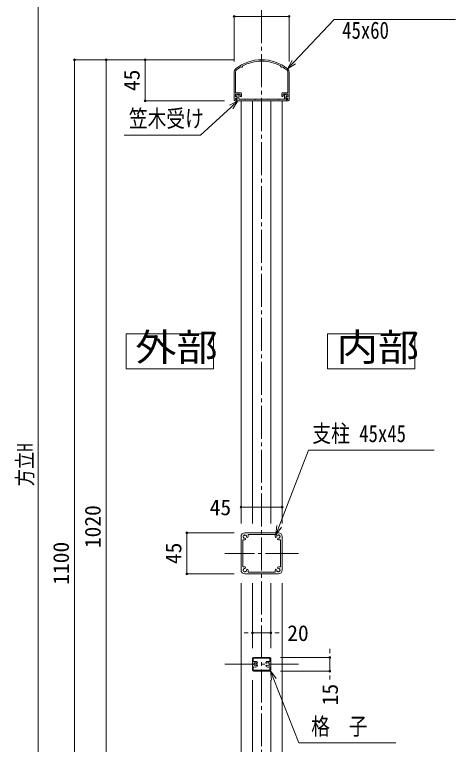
# Model space of a CAD drawing. Units: millimetres at full size. Extents: x -3425 to 3421, y -1129 to 1133.
# Drawn here: x 1279 to 1761, y -187 to 611 of the extents above; entities that cross this region are included whole.
import ezdxf
from ezdxf.enums import TextEntityAlignment as Align

# ---------------------------------------------------------------- set-up
doc = ezdxf.new("R2010")
doc.units = ezdxf.units.MM
doc.header["$LTSCALE"] = 4
doc.header["$PDMODE"] = 32
doc.header["$PDSIZE"] = 2
doc.linetypes.add('CHAIN2', pattern=[12, 9, -1, 1, -1])
for name, color, linetype, lineweight in [('0-0_0', 7, 'Continuous', 18), ('0-1_1手摺寸法', 3, 'Continuous', 9), ('0-4_3中心線', 2, 'CHAIN2', 18), ('0-5_41ｱﾙﾐ', 6, 'Continuous', 18), ('0-7_4アルミ', 6, 'Continuous', 18), ('1-0_P4-12', 7, 'Continuous', 18)]:
    doc.layers.add(name, color=color, linetype=linetype, lineweight=lineweight)
doc.styles.add('ＭＳ ゴシック', font='')
doc.styles.get('ＭＳ ゴシック').set_extended_font_data('MS Gothic')

msp = doc.modelspace()

# ---------------------------------------------------------------- linework, layer by layer
at = {"layer": '0-0_0'}
for p, q in [((1526.72, 516.277), (1526.72, 54.584)), ((1539.207, 516.293), (1539.207, 54.584)), ((1559.207, 516.293), (1559.207, 54.584)), ((1571.729, 516.277), (1571.73, 54.584)), ((1526.721, -10.416), (1526.722, -531.849)), ((1539.207, -10.416), (1539.207, -81.564)), ((1559.207, -10.416), (1559.207, -81.564)), ((1571.73, -10.416), (1571.73, -531.849)), ((1539.207, -116.564), (1539.207, -440.2)), ((1559.207, -116.564), (1559.207, -440.2))]:
    msp.add_line(p, q, dxfattribs=at)
for points in [[(1577.526, 551.253), (1584.373, 558.541), (1628.35, 605.35), (1760.827, 605.35)], [(1586.326, 556.707), (1577.526, 551.253), (1582.42, 560.376)], [(1523.376, 516.293), (1515.984, 509.558), (1482.351, 478.916), (1399.154, 478.916)], [(1517.788, 507.578), (1523.376, 516.293), (1514.179, 511.539)], [(1564.75, 42.399), (1568.362, 51.724), (1600.542, 134.816), (1737.64, 134.816)], [(1570.86, 50.756), (1564.75, 42.399), (1565.863, 52.692)], [(1560.075, -116.558), (1558.914, -106.271), (1565.063, -114.6)], [(1558.914, -106.271), (1562.569, -115.579), (1589.818, -184.972), (1695.852, -184.972)]]:
    msp.add_lwpolyline(points, dxfattribs=at)
at = {"layer": '0-1_1手摺寸法', "lineweight": 18}
for p, q in [((1305.329, 758.047), (1305.329, -520.306)), ((1519.192, 559.257), (1519.192, 608.696)), ((1579.192, 608.696), (1519.192, 608.696)), ((1523.792, 608.696), (1574.592, 608.696)), ((1579.192, 559.257), (1579.192, 608.696)), ((1518.407, 561.277), (1344.806, 561.277)), ((1344.806, -538.706), (1344.806, 561.277)), ((1518.407, 561.277), (1379.396, 561.277)), ((1379.396, -458.7), (1379.396, 561.277)), ((1518.407, 561.277), (1422.001, 561.277)), ((1422.001, 561.277), (1422.001, 516.293)), ((1344.806, 556.677), (1344.806, -534.106)), ((1379.396, 556.677), (1379.396, -454.1)), ((1422.001, 520.893), (1422.001, 556.677)), ((1508.692, 516.293), (1422.001, 516.293)), ((1526.707, 66.084), (1526.707, 72.67)), ((1526.707, 72.67), (1571.707, 72.67)), ((1567.107, 72.67), (1531.307, 72.67)), ((1571.707, 66.084), (1571.707, 72.67)), ((1519.407, 44.584), (1467.58, 44.584)), ((1467.58, -0.416), (1467.58, 44.584)), ((1467.58, 39.984), (1467.58, 4.184)), ((1519.407, -0.416), (1467.58, -0.416)), ((1534.607, -64.72), (1530.007, -64.72)), ((1539.207, -70.064), (1539.207, -64.72)), ((1559.207, -64.72), (1539.207, -64.72)), ((1539.207, -64.72), (1559.207, -64.72)), ((1559.207, -70.064), (1559.207, -64.72)), ((1563.807, -64.72), (1568.407, -64.72)), ((1623.572, -86.964), (1623.572, -82.364)), ((1569.707, -91.564), (1623.572, -91.564)), ((1623.572, -91.564), (1623.572, -106.564)), ((1623.572, -106.564), (1623.572, -91.564)), ((1569.707, -106.564), (1623.572, -106.564)), ((1623.572, -111.164), (1623.572, -115.764))]:
    msp.add_line(p, q, dxfattribs=at)
at = {"layer": '0-1_1手摺寸法'}
for p in [(1519.192, 608.696), (1579.192, 608.696), (1344.806, 561.277), (1379.396, 561.277), (1422.001, 561.277), (1422.001, 516.293), (1526.707, 72.67), (1571.707, 72.67), (1467.58, 44.584), (1467.58, -0.416), (1539.207, -64.72), (1559.207, -64.72), (1623.572, -91.564), (1623.572, -106.564)]:
    msp.add_point(p, dxfattribs=at)
at = {"layer": '0-4_3中心線'}
for p, q in [((1549.204, 615.322), (1549.212, -579.792)), ((1589.514, 22.084), (1508.9, 22.084)), ((1508.9, -99.064), (1589.514, -99.064))]:
    msp.add_line(p, q, dxfattribs=at)
at = {"layer": '0-5_41ｱﾙﾐ'}
for p, q in [((1526.707, 40.384), (1526.707, 3.784)), ((1567.507, 44.584), (1530.907, 44.584)), ((1534.407, 40.384), (1534.407, 42.584)), ((1564.007, 42.584), (1534.407, 42.584)), ((1564.007, 40.384), (1564.007, 42.584)), ((1571.707, 40.384), (1571.707, 3.784)), ((1528.707, 36.884), (1528.707, 7.284)), ((1528.707, 36.884), (1530.907, 36.884)), ((1569.707, 36.884), (1567.507, 36.884)), ((1569.707, 36.884), (1569.707, 7.284)), ((1528.707, 7.284), (1530.907, 7.284)), ((1534.407, 3.784), (1534.407, 1.584)), ((1564.007, 1.584), (1534.407, 1.584)), ((1564.007, 3.784), (1564.007, 1.584)), ((1569.707, 7.284), (1567.507, 7.284)), ((1567.507, -0.416), (1530.907, -0.416)), ((1539.207, -92.564), (1539.207, -105.564)), ((1540.107, -92.764), (1540.107, -95.728)), ((1540.207, -91.564), (1549.207, -91.564)), ((1540.407, -92.464), (1549.207, -92.464)), ((1558.207, -91.564), (1549.207, -91.564)), ((1558.007, -92.464), (1549.207, -92.464)), ((1558.307, -92.764), (1558.307, -95.728)), ((1559.207, -92.564), (1559.207, -105.564)), ((1540.107, -102.4), (1540.107, -105.364)), ((1558.307, -102.4), (1558.307, -105.364)), ((1540.207, -106.564), (1549.207, -106.564)), ((1540.407, -105.664), (1549.207, -105.664)), ((1558.007, -105.664), (1549.207, -105.664)), ((1558.207, -106.564), (1549.207, -106.564))]:
    msp.add_line(p, q, dxfattribs=at)
for centre, radius, start, end in [((1530.907, 40.384), 4.2, 90, 180), ((1529.458, 40.772), 0.5, 165, 232.976), ((1529.458, 40.772), 0.5, 97.024, 165), ((1530.907, 40.384), 1.75, 180.359, 195), ((1530.907, 40.384), 1.75, 195, 209.641), ((1530.907, 40.384), 1.75, 135, 149.641), ((1530.907, 40.384), 1.75, 120.359, 135), ((1530.519, 41.833), 0.5, 105, 172.976), ((1530.519, 41.833), 0.5, 37.024, 105), ((1530.907, 40.384), 1.75, 75, 89.641), ((1530.907, 40.384), 1.75, 60.359, 75), ((1531.968, 41.445), 0.5, 45, 112.976), ((1531.968, 41.445), 0.5, 337.024, 45), ((1530.907, 40.384), 1.75, 15, 29.641), ((1530.907, 40.384), 1.75, 0, 15), ((1533.532, 40.384), 0.875, 180, 0), ((1564.882, 40.384), 0.875, 180, 0), ((1567.507, 40.384), 1.75, 165, 180), ((1567.507, 40.384), 1.75, 150.359, 165), ((1566.446, 41.445), 0.5, 135, 202.976), ((1566.446, 41.445), 0.5, 67.024, 135), ((1567.507, 40.384), 1.75, 105, 119.641), ((1567.507, 40.384), 1.75, 90.359, 105), ((1567.896, 41.833), 0.5, 75, 142.976), ((1567.507, 40.384), 4.2, 0, 90), ((1567.896, 41.833), 0.5, 7.024, 75), ((1567.507, 40.384), 1.75, 45, 59.641), ((1567.507, 40.384), 1.75, 30.359, 45), ((1568.956, 40.772), 0.5, 15, 82.976), ((1567.507, 40.384), 1.75, 330.359, 345), ((1567.507, 40.384), 1.75, 345, 359.641), ((1568.956, 40.772), 0.5, 307.024, 15), ((1529.846, 39.323), 0.5, 157.024, 225), ((1529.846, 39.323), 0.5, 225, 292.976), ((1530.907, 40.384), 1.75, 240.359, 255), ((1530.907, 40.384), 1.75, 255, 269.641), ((1530.907, 37.759), 0.875, 270, 90), ((1567.507, 37.759), 0.875, 90, 270), ((1567.507, 40.384), 1.75, 270.359, 285), ((1567.507, 40.384), 1.75, 285, 299.641), ((1568.568, 39.323), 0.5, 247.024, 315), ((1568.568, 39.323), 0.5, 315, 22.976), ((1530.907, 3.784), 4.2, 180, 270), ((1529.458, 3.396), 0.5, 127.024, 195), ((1529.458, 3.396), 0.5, 195, 262.976), ((1530.907, 3.784), 1.75, 165, 179.641), ((1530.907, 3.784), 1.75, 150.359, 165), ((1529.846, 4.845), 0.5, 135, 202.976), ((1530.907, 3.784), 1.75, 210.359, 225), ((1529.846, 4.845), 0.5, 67.024, 135), ((1530.907, 3.784), 1.75, 225, 239.641), ((1530.519, 2.335), 0.5, 187.024, 255), ((1530.907, 3.784), 1.75, 105, 119.641), ((1530.519, 2.335), 0.5, 255, 322.976), ((1530.907, 3.784), 1.75, 90.359, 105), ((1530.907, 6.409), 0.875, 270, 90), ((1530.907, 3.784), 1.75, 270.359, 285), ((1530.907, 3.784), 1.75, 285, 299.641), ((1531.968, 2.723), 0.5, 247.024, 315), ((1531.968, 2.723), 0.5, 315, 22.976), ((1530.907, 3.784), 1.75, 330.359, 345), ((1530.907, 3.784), 1.75, 345, 0), ((1533.532, 3.784), 0.875, 0, 180), ((1564.882, 3.784), 0.875, 0, 180), ((1567.507, 3.784), 1.75, 180, 195), ((1567.507, 3.784), 1.75, 195, 209.641), ((1566.446, 2.723), 0.5, 157.024, 225), ((1566.446, 2.723), 0.5, 225, 292.976), ((1567.507, 6.409), 0.875, 90, 270), ((1567.507, 3.784), 1.75, 240.359, 255), ((1567.507, 3.784), 1.75, 255, 269.641), ((1567.896, 2.335), 0.5, 217.024, 285), ((1567.507, 3.784), 4.2, 270, 0), ((1567.507, 3.784), 1.75, 75, 89.641), ((1567.507, 3.784), 1.75, 60.359, 75), ((1567.896, 2.335), 0.5, 285, 352.976), ((1568.568, 4.845), 0.5, 45, 112.976), ((1567.507, 3.784), 1.75, 300.359, 315), ((1567.507, 3.784), 1.75, 315, 329.641), ((1568.568, 4.845), 0.5, 337.024, 45), ((1568.956, 3.396), 0.5, 277.024, 345), ((1567.507, 3.784), 1.75, 15, 29.641), ((1567.507, 3.784), 1.75, 0.359, 15), ((1568.956, 3.396), 0.5, 345, 52.976), ((1540.207, -92.564), 1, 90, 180), ((1540.407, -92.764), 0.3, 90, 180), ((1558.007, -92.764), 0.3, 0, 90), ((1558.207, -92.564), 1, 0, 90), ((1540.607, -95.728), 0.5, 180, 295.622), ((1540.607, -102.4), 0.5, 64.378, 180), ((1542.207, -99.064), 1.75, 46.844, 313.156), ((1542.207, -99.064), 3.2, 46.844, 115.622), ((1542.207, -99.064), 3.2, 244.378, 313.156), ((1543.9, -97.258), 0.725, 226.844, 46.844), ((1543.9, -100.869), 0.725, 313.156, 133.156), ((1554.514, -97.258), 0.725, 133.156, 313.156), ((1554.514, -100.869), 0.725, 46.844, 226.844), ((1556.207, -99.064), 3.2, 64.378, 133.156), ((1556.207, -99.064), 3.2, 226.844, 295.622), ((1556.207, -99.064), 1.75, 226.844, 133.156), ((1557.807, -95.728), 0.5, 244.378, 0), ((1557.807, -102.4), 0.5, 0, 115.622), ((1540.207, -105.564), 1, 180, 270), ((1540.407, -105.364), 0.3, 180, 270), ((1558.007, -105.364), 0.3, 270, 0), ((1558.207, -105.564), 1, 270, 0)]:
    msp.add_arc(centre, radius, start, end, dxfattribs=at)
at = {"layer": '0-7_4アルミ'}
for p, q in [((1519.192, 547.757), (1519.192, 517.293)), ((1520.692, 547.757), (1520.692, 525.293)), ((1577.692, 547.757), (1577.692, 525.293)), ((1579.192, 547.757), (1579.192, 517.293)), ((1520.692, 525.293), (1526.192, 525.293)), ((1520.692, 523.793), (1520.692, 520.593)), ((1520.692, 523.793), (1525.692, 523.793)), ((1520.692, 520.593), (1522.492, 520.593)), ((1520.692, 519.093), (1520.692, 517.793)), ((1520.692, 519.093), (1521.692, 519.093)), ((1521.692, 520.793), (1522.58, 523.28)), ((1521.692, 519.093), (1522.692, 520.393)), ((1522.692, 520.593), (1521.892, 520.593)), ((1522.692, 520.593), (1522.692, 517.793)), ((1524.192, 522.837), (1524.192, 518.093)), ((1525.692, 523.793), (1525.692, 521.793)), ((1526.192, 521.293), (1527.192, 521.293)), ((1527.192, 524.293), (1527.192, 521.293)), ((1571.192, 524.293), (1571.192, 521.293)), ((1572.192, 521.293), (1571.192, 521.293)), ((1577.692, 525.293), (1572.192, 525.293)), ((1572.692, 523.793), (1572.692, 521.793)), ((1577.692, 523.793), (1572.692, 523.793)), ((1574.192, 522.837), (1574.192, 518.093)), ((1575.692, 520.593), (1576.492, 520.593)), ((1575.692, 520.593), (1575.692, 517.793)), ((1576.692, 519.093), (1575.692, 520.393)), ((1576.692, 520.793), (1575.804, 523.28)), ((1577.692, 520.593), (1575.892, 520.593)), ((1577.692, 519.093), (1576.692, 519.093)), ((1577.692, 523.793), (1577.692, 520.593)), ((1577.692, 519.093), (1577.692, 517.793)), ((1520.192, 516.293), (1521.692, 516.293)), ((1520.692, 517.793), (1521.692, 517.793)), ((1521.692, 517.793), (1521.692, 516.293)), ((1521.692, 517.293), (1521.692, 516.293)), ((1549.192, 516.293), (1521.692, 516.293)), ((1522.692, 517.793), (1522.192, 517.793)), ((1549.192, 518.093), (1524.192, 518.093)), ((1530.592, 518.093), (1530.724, 517.886)), ((1531.192, 518.093), (1531.061, 517.886)), ((1541.892, 518.093), (1542.024, 517.886)), ((1542.492, 518.093), (1542.361, 517.886)), ((1549.192, 518.093), (1574.192, 518.093)), ((1549.192, 516.293), (1576.692, 516.293)), ((1555.892, 518.093), (1556.024, 517.886)), ((1556.492, 518.093), (1556.361, 517.886)), ((1567.192, 518.093), (1567.324, 517.886)), ((1567.792, 518.093), (1567.661, 517.886)), ((1575.692, 517.793), (1576.192, 517.793)), ((1576.692, 517.293), (1576.692, 516.293)), ((1578.192, 516.293), (1576.692, 516.293))]:
    msp.add_line(p, q, dxfattribs=at)
msp.add_lwpolyline([(1577.692, 517.793), (1576.692, 517.793), (1576.692, 516.293)], dxfattribs=at)
for centre, radius, start, end in [((1549.192, 516.293), 45, 90, 129.023), ((1549.192, 516.293), 43.5, 90, 118.683), ((1549.192, 516.293), 45, 50.977, 90), ((1549.192, 516.293), 43.5, 61.317, 90), ((1523.692, 547.757), 4.5, 129.023, 180), ((1523.692, 547.757), 3, 129.023, 180), ((1549.192, 516.293), 43.5, 121.317, 129.023), ((1527.442, 553.965), 1, 210.659, 29.341), ((1570.942, 553.965), 1, 150.659, 329.341), ((1549.192, 516.293), 43.5, 50.977, 58.683), ((1574.692, 547.757), 3, 0, 50.977), ((1574.692, 547.757), 4.5, 0, 50.977), ((1521.892, 520.793), 0.2, 180, 270), ((1522.492, 520.393), 0.2, 0, 90), ((1523.28, 522.669), 0.928, 10.394, 138.888), ((1526.192, 521.793), 0.5, 180, 270), ((1526.192, 524.293), 1, 0, 90), ((1572.192, 524.293), 1, 90, 180), ((1572.192, 521.793), 0.5, 270, 0), ((1575.105, 522.669), 0.928, 41.112, 169.606), ((1575.892, 520.393), 0.2, 90, 180), ((1576.492, 520.793), 0.2, 270, 0), ((1520.192, 517.293), 1, 180, 270), ((1522.192, 517.293), 0.5, 90, 180), ((1530.892, 517.993), 0.2, 212.334, 327.666), ((1542.192, 517.993), 0.2, 212.334, 327.666), ((1556.192, 517.993), 0.2, 212.334, 327.666), ((1567.492, 517.993), 0.2, 212.334, 327.666), ((1576.192, 517.293), 0.5, 0, 90), ((1578.192, 517.293), 1, 270, 0)]:
    msp.add_arc(centre, radius, start, end, dxfattribs=at)
at = {"layer": '1-0_P4-12'}
for points in [[(1401.182, 223.726), (1496.508, 223.726), (1496.508, 261.736), (1401.182, 261.736)], [(1621.101, 223.726), (1716.426, 223.726), (1716.426, 261.736), (1621.101, 261.736)]]:
    msp.add_lwpolyline(points, close=True, dxfattribs=at)

# ---------------------------------------------------------------- texts
at = {"layer": '0-0_0', "style": 'ＭＳ ゴシック', "width": 0.8}
for s, p in [('45x60', (1637.168, 578.561)), ('笠木受け', (1404.207, 482.058)), ('支柱 45x45', (1604.613, 137.959)), ('格\u3000子', (1603.319, -181.829))]:
    msp.add_text(s, height=18.77, dxfattribs=at).set_placement(p, align=Align.BOTTOM_LEFT)
at = {"layer": '0-1_1手摺寸法', "style": 'ＭＳ ゴシック'}
for s, p in [('45', (1421.182, 527.009)), ('1020', (1378.577, 27.736)), ('1100', (1343.987, -12.266)), ('45', (1466.761, 10.308)), ('15', (1637.703, -143.917))]:
    msp.add_text(s, height=17.27, rotation=90, dxfattribs=at).set_placement(p, align=Align.BOTTOM_LEFT)
at = {"layer": '0-1_1手摺寸法', "color": 7, "style": 'ＭＳ ゴシック', "width": 0.8}
msp.add_text('方立H', height=17.27, rotation=90, dxfattribs=at).set_placement((1304.51, 95.319), align=Align.BOTTOM_LEFT)
at = {"layer": '0-1_1手摺寸法', "style": 'ＭＳ ゴシック'}
for s, p in [('45', (1492.463, 58.539)), ('20', (1577.146, -78.851))]:
    msp.add_text(s, height=17.27, dxfattribs=at).set_placement(p, align=Align.BOTTOM_LEFT)
at = {"layer": '1-0_P4-12', "style": 'ＭＳ ゴシック', "width": 1.1}
for s, p in [('外部', (1411.241, 223.263)), ('内部', (1631.16, 223.263))]:
    msp.add_text(s, height=30.03, dxfattribs=at).set_placement(p, align=Align.BOTTOM_LEFT)

doc.saveas('drawing.dxf')
